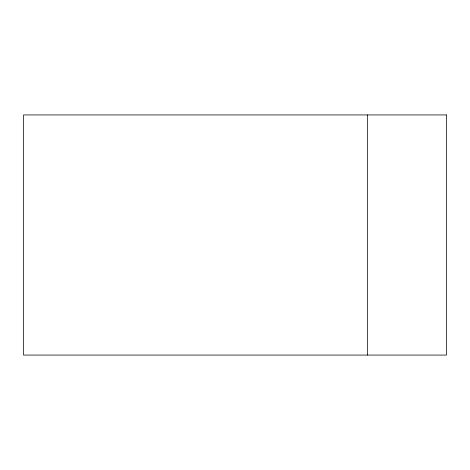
<?xml version="1.0" encoding="UTF-8"?>
<svg xmlns="http://www.w3.org/2000/svg" width="470" height="470" viewBox="0 0 470 470"><rect width="100%" height="100%" fill="white"/><g stroke="black" fill="none" stroke-linecap="round" stroke-linejoin="round"><path stroke-width="0.7" d="M367.358 114.927L367.358 355.073M446.5 114.927L23.5 114.927L23.5 355.073L446.5 355.073L446.5 114.927"/></g></svg>
